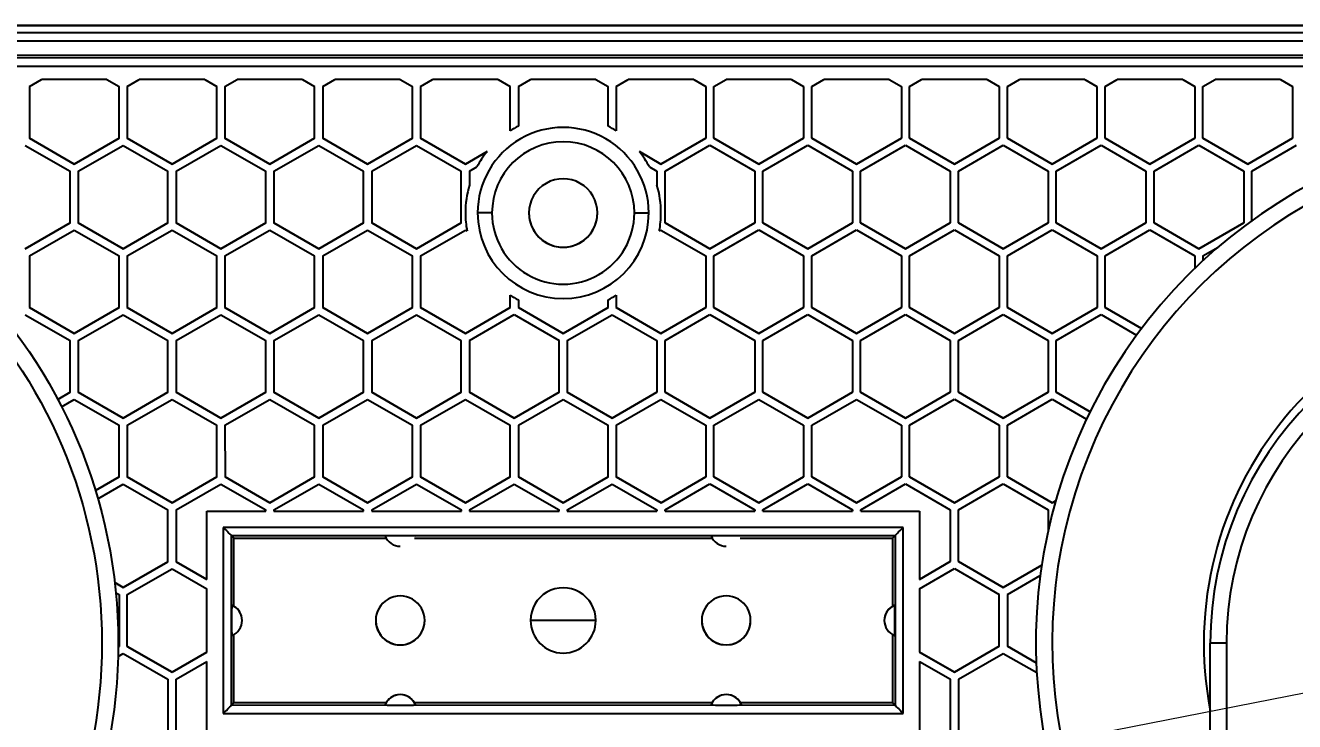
# Model space of a CAD drawing. Extents: x 4977 to 6105, y 0 to 827.
# Drawn here: x 5126.8 to 5204.7, y 329.8 to 372.6 of the extents above; entities that cross this region are included whole.
import ezdxf

# ---------------------------------------------------------------- set-up
doc = ezdxf.new("R2010")
doc.units = 0
doc.header["$LTSCALE"] = 10
doc.header["$MEASUREMENT"] = 0
doc.header["$PDMODE"] = 3
doc.header["$PDSIZE"] = -10
doc.layers.get('0').update_dxf_attribs({"linetype": 'CONTINUOUS'})
doc.layers.get('DEFPOINTS').update_dxf_attribs({"linetype": 'CONTINUOUS'})
doc.layers.add('1', color=7, linetype='CONTINUOUS')
doc.styles.add('Daelim Dimension', font='NanumGothic.ttf')
doc.dimstyles.new('DEFAULT', dxfattribs={"dimscale": 2, "dimtxt": 2, "dimasz": 2, "dimexe": 0, "dimexo": 2, "dimgap": 1, "dimtad": 1, "dimdec": 1, "dimzin": 9, "dimdsep": 46, "dimtxsty": 'Daelim Dimension', "dimcen": 0.5, "dimclrd": 252, "dimclre": 252, "dimclrt": 3, "dimadec": 1, "dimazin": 0, "dimtfac": 1, "dimtdec": 1, "dimtix": 1, "dimtmove": 0, "dimatfit": 3, "dimfxl": 0, "dimtolj": 1, "dimtzin": 1, "dimlwd": 9, "dimlwe": 9, "dimarcsym": 0})

# ---------------------------------------------------------------- blocks, each defined once
blk = doc.blocks.new('*D9')
at = {"color": 5, "lineweight": 9, "ltscale": 0.5}
for p, q in [((5220.525, 350.65), (5220.525, 211.645)), ((5100.525, 310.563), (5100.525, 211.645)), ((5104.525, 211.645), (5216.525, 211.645))]:
    blk.add_line(p, q, dxfattribs=at)
at = {"color": 5, "ltscale": 0.5}
for points in [[(5104.525, 212.311), (5104.525, 210.978), (5100.525, 211.645)], [(5216.525, 212.311), (5216.525, 210.978), (5220.525, 211.645)]]:
    blk.add_solid(points, dxfattribs=at)
at = {"layer": 'DEFPOINTS', "color": 0, "ltscale": 0.5}
for p in [(5220.525, 354.65), (5100.525, 314.563), (5220.525, 211.645)]:
    blk.add_point(p, dxfattribs=at)
at = {"color": 7, "lineweight": -3, "ltscale": 0.5, "insert": (5160.525, 219.067), "char_height": 10, "attachment_point": 5, "style": 'Daelim Dimension'}
blk.add_mtext('\\A1;120', dxfattribs=at)
blk = doc.blocks.new('*D10')
at = {"color": 5, "lineweight": 9, "ltscale": 0.5}
for p, q in [((5022.547, 353.95), (5065.579, 343.299)), ((5131.588, 326.962), (5069.462, 342.338)), ((5135.47, 326.001), (5139.353, 325.04))]:
    blk.add_line(p, q, dxfattribs=at)
at = {"color": 5, "ltscale": 0.5}
for points in [[(5065.74, 343.946), (5065.419, 342.652), (5069.462, 342.338)], [(5135.631, 326.648), (5135.31, 325.353), (5131.588, 326.962)]]:
    blk.add_solid(points, dxfattribs=at)
at = {"layer": 'DEFPOINTS', "color": 0, "ltscale": 0.5}
for p in [(5069.462, 342.338), (5131.588, 326.962)]:
    blk.add_point(p, dxfattribs=at)
at = {"color": 7, "lineweight": -3, "ltscale": 0.5, "insert": (5038.855, 357.582), "char_height": 10, "attachment_point": 5, "rotation": 346.09832, "style": 'Daelim Dimension'}
blk.add_mtext('\\A1;∅64', dxfattribs=at)
blk = doc.blocks.new('*D11')
at = {"color": 5, "lineweight": 9, "ltscale": 0.5}
for p, q in [((5300.265, 350.242), (5256.154, 341.583)), ((5189.428, 328.484), (5252.229, 340.812)), ((5185.503, 327.713), (5181.578, 326.943))]:
    blk.add_line(p, q, dxfattribs=at)
at = {"color": 5, "ltscale": 0.5}
for points in [[(5256.026, 342.237), (5256.283, 340.929), (5252.229, 340.812)], [(5185.374, 328.368), (5185.631, 327.059), (5189.428, 328.484)]]:
    blk.add_solid(points, dxfattribs=at)
at = {"layer": 'DEFPOINTS', "color": 0, "ltscale": 0.5}
for p in [(5252.229, 340.812), (5189.428, 328.484)]:
    blk.add_point(p, dxfattribs=at)
at = {"color": 7, "lineweight": -3, "ltscale": 0.5, "insert": (5284.154, 354.665), "char_height": 10, "attachment_point": 5, "rotation": 11.10626, "style": 'Daelim Dimension'}
blk.add_mtext('\\A1;∅64', dxfattribs=at)

msp = doc.modelspace()

# ---------------------------------------------------------------- linework, layer by layer
at = {"layer": '1', "color": 7, "linetype": 'Continuous', "lineweight": -3}
for p, q in [((5248.827, 372.554), (5070.824, 372.541)), ((5070.83, 372.536), (5248.83, 372.549)), ((5248.382, 372.105), (5071.269, 372.092)), ((5071.27, 371.592), (5248.382, 371.605)), ((5071.313, 370.723), (5248.338, 370.737)), ((5248.339, 370.558), (5071.313, 370.544)), ((5071.313, 370.046), (5248.338, 370.059)), ((5127.076, 368.799), (5127.818, 369.227)), ((5131.834, 369.228), (5127.818, 369.227)), ((5131.834, 369.228), (5132.576, 368.799)), ((5133.076, 368.799), (5133.818, 369.228)), ((5137.834, 369.228), (5133.818, 369.228)), ((5137.834, 369.228), (5138.576, 368.8)), ((5139.076, 368.8), (5139.818, 369.228)), ((5143.834, 369.228), (5139.818, 369.228)), ((5143.834, 369.228), (5144.576, 368.8)), ((5145.076, 368.8), (5145.818, 369.229)), ((5149.834, 369.229), (5145.818, 369.229)), ((5149.834, 369.229), (5150.576, 368.8)), ((5151.076, 368.801), (5151.818, 369.229)), ((5155.834, 369.229), (5151.818, 369.229)), ((5155.834, 369.229), (5156.576, 368.801)), ((5157.076, 368.801), (5157.818, 369.23)), ((5161.834, 369.23), (5157.818, 369.23)), ((5161.834, 369.23), (5162.576, 368.801)), ((5163.076, 368.801), (5163.818, 369.23)), ((5167.834, 369.23), (5163.818, 369.23)), ((5167.834, 369.23), (5168.576, 368.802)), ((5169.076, 368.802), (5169.818, 369.23)), ((5173.834, 369.231), (5169.818, 369.23)), ((5173.834, 369.231), (5174.576, 368.802)), ((5175.076, 368.802), (5175.818, 369.231)), ((5179.834, 369.231), (5175.818, 369.231)), ((5179.834, 369.231), (5180.576, 368.803)), ((5181.076, 368.803), (5181.818, 369.231)), ((5185.834, 369.232), (5181.818, 369.231)), ((5185.834, 369.232), (5186.576, 368.803)), ((5187.076, 368.803), (5187.818, 369.232)), ((5191.834, 369.232), (5187.818, 369.232)), ((5191.834, 369.232), (5192.576, 368.804)), ((5193.076, 368.804), (5193.818, 369.232)), ((5197.834, 369.233), (5193.818, 369.232)), ((5197.834, 369.233), (5198.576, 368.804)), ((5199.076, 368.804), (5199.818, 369.233)), ((5203.834, 369.233), (5199.818, 369.233)), ((5203.834, 369.233), (5204.576, 368.804)), ((5127.076, 368.799), (5127.076, 365.626)), ((5132.576, 365.626), (5132.576, 368.799)), ((5133.076, 368.799), (5133.076, 365.626)), ((5138.576, 365.626), (5138.576, 368.8)), ((5139.076, 368.8), (5139.076, 365.626)), ((5144.576, 365.627), (5144.576, 368.8)), ((5145.076, 368.8), (5145.076, 365.627)), ((5150.576, 365.627), (5150.576, 368.8)), ((5151.076, 368.801), (5151.076, 365.627)), ((5156.576, 366.087), (5156.576, 368.801)), ((5157.076, 368.801), (5157.076, 366.376)), ((5162.576, 366.376), (5162.576, 368.801)), ((5163.076, 368.801), (5163.076, 366.087)), ((5168.576, 368.802), (5168.576, 365.629)), ((5169.076, 365.629), (5169.076, 368.802)), ((5174.576, 368.802), (5174.576, 365.629)), ((5175.076, 365.629), (5175.076, 368.802)), ((5180.576, 368.803), (5180.576, 365.63)), ((5181.076, 365.63), (5181.076, 368.803)), ((5186.576, 368.803), (5186.576, 365.63)), ((5187.076, 365.63), (5187.076, 368.803)), ((5192.576, 368.804), (5192.576, 365.63)), ((5193.076, 365.631), (5193.076, 368.804)), ((5198.576, 368.804), (5198.576, 365.631)), ((5199.076, 365.631), (5199.076, 368.804)), ((5204.576, 368.804), (5204.576, 365.631)), ((5127.076, 365.626), (5129.826, 364.038)), ((5129.826, 364.038), (5127.076, 365.626)), ((5129.826, 364.038), (5132.576, 365.626)), ((5132.576, 365.626), (5129.826, 364.038)), ((5133.076, 365.626), (5135.826, 364.039)), ((5135.826, 364.039), (5133.076, 365.626)), ((5135.826, 364.039), (5138.576, 365.627)), ((5138.576, 365.626), (5135.826, 364.039)), ((5139.076, 365.627), (5141.826, 364.039)), ((5141.826, 364.039), (5139.076, 365.626)), ((5141.826, 364.039), (5144.576, 365.627)), ((5144.576, 365.627), (5141.826, 364.039)), ((5145.076, 365.627), (5147.826, 364.04)), ((5147.826, 364.039), (5145.076, 365.627)), ((5147.826, 364.04), (5150.576, 365.627)), ((5150.576, 365.627), (5147.826, 364.039)), ((5151.076, 365.627), (5153.826, 364.04)), ((5153.826, 364.04), (5151.076, 365.627)), ((5165.826, 364.041), (5168.576, 365.629)), ((5168.576, 365.629), (5165.826, 364.041)), ((5169.076, 365.629), (5171.826, 364.041)), ((5171.826, 364.041), (5169.076, 365.629)), ((5171.826, 364.041), (5174.576, 365.629)), ((5174.576, 365.629), (5171.826, 364.041)), ((5175.076, 365.629), (5177.826, 364.042)), ((5177.826, 364.042), (5175.076, 365.629)), ((5177.826, 364.042), (5180.576, 365.63)), ((5180.576, 365.63), (5177.826, 364.042)), ((5181.076, 365.63), (5183.826, 364.042)), ((5183.826, 364.042), (5181.076, 365.63)), ((5183.826, 364.042), (5186.576, 365.63)), ((5186.576, 365.63), (5183.826, 364.042)), ((5187.076, 365.63), (5189.826, 364.043)), ((5189.826, 364.043), (5187.076, 365.63)), ((5189.826, 364.043), (5192.576, 365.631)), ((5192.576, 365.63), (5189.826, 364.043)), ((5193.076, 365.631), (5195.826, 364.043)), ((5195.826, 364.043), (5193.076, 365.631)), ((5195.826, 364.043), (5198.576, 365.631)), ((5198.576, 365.631), (5195.826, 364.043)), ((5199.076, 365.631), (5201.826, 364.044)), ((5201.826, 364.043), (5199.076, 365.631)), ((5201.826, 364.044), (5204.576, 365.631)), ((5204.576, 365.631), (5201.826, 364.043)), ((5126.826, 365.193), (5129.576, 363.605)), ((5130.076, 363.605), (5132.826, 365.193)), ((5132.826, 365.193), (5135.576, 363.606)), ((5136.076, 363.606), (5138.826, 365.193)), ((5138.826, 365.193), (5141.576, 363.606)), ((5142.076, 363.606), (5144.826, 365.194)), ((5144.826, 365.194), (5147.576, 363.606)), ((5148.076, 363.606), (5150.826, 365.194)), ((5150.826, 365.194), (5153.576, 363.607)), ((5153.826, 364.04), (5155.153, 364.806)), ((5155.153, 364.806), (5153.826, 364.04)), ((5155.153, 364.806), (5155.153, 364.806)), ((5164.5, 364.807), (5165.826, 364.041)), ((5164.5, 364.807), (5164.5, 364.807)), ((5165.826, 364.041), (5164.5, 364.807)), ((5166.076, 363.608), (5168.826, 365.196)), ((5168.826, 365.196), (5171.576, 363.608)), ((5172.076, 363.608), (5174.826, 365.196)), ((5174.826, 365.196), (5177.576, 363.609)), ((5178.076, 363.609), (5180.826, 365.197)), ((5180.826, 365.197), (5183.576, 363.609)), ((5184.076, 363.609), (5186.826, 365.197)), ((5186.826, 365.197), (5189.576, 363.61)), ((5190.076, 363.61), (5192.826, 365.197)), ((5192.826, 365.197), (5195.576, 363.61)), ((5196.076, 363.61), (5198.826, 365.198)), ((5198.826, 365.198), (5201.576, 363.61)), ((5202.076, 363.61), (5204.826, 365.198)), ((5129.826, 364.038), (5129.826, 364.038)), ((5135.826, 364.039), (5135.826, 364.039)), ((5141.826, 364.039), (5141.826, 364.039)), ((5147.826, 364.039), (5147.826, 364.04)), ((5153.826, 364.04), (5153.826, 364.04)), ((5154.076, 363.607), (5154.535, 363.872)), ((5165.118, 363.872), (5165.576, 363.608)), ((5165.826, 364.041), (5165.826, 364.041)), ((5171.826, 364.041), (5171.826, 364.041)), ((5177.826, 364.042), (5177.826, 364.042)), ((5183.826, 364.042), (5183.826, 364.042)), ((5189.826, 364.043), (5189.826, 364.043)), ((5195.826, 364.043), (5195.826, 364.043)), ((5201.826, 364.043), (5201.826, 364.044)), ((5129.576, 360.43), (5129.576, 363.605)), ((5130.076, 363.605), (5130.076, 360.43)), ((5135.576, 360.43), (5135.576, 363.606)), ((5136.076, 363.606), (5136.076, 360.43)), ((5141.576, 360.431), (5141.576, 363.606)), ((5142.076, 363.606), (5142.076, 360.431)), ((5147.576, 360.431), (5147.576, 363.606)), ((5148.076, 363.606), (5148.076, 360.431)), ((5153.576, 360.431), (5153.576, 363.607)), ((5154.076, 363.607), (5154.076, 362.757)), ((5165.576, 363.608), (5165.576, 362.758)), ((5166.076, 360.432), (5166.076, 363.608)), ((5171.576, 363.608), (5171.576, 360.433)), ((5172.076, 360.433), (5172.076, 363.608)), ((5177.576, 363.609), (5177.576, 360.433)), ((5178.076, 360.433), (5178.076, 363.609)), ((5183.576, 363.609), (5183.576, 360.434)), ((5184.076, 360.434), (5184.076, 363.609)), ((5189.576, 363.61), (5189.576, 360.434)), ((5190.076, 360.434), (5190.076, 363.61)), ((5195.576, 363.61), (5195.576, 360.435)), ((5196.076, 360.435), (5196.076, 363.61)), ((5201.576, 363.61), (5201.576, 360.435)), ((5202.076, 360.578), (5202.076, 363.61)), ((5155.458, 361.044), (5154.576, 361.043)), ((5164.195, 361.045), (5165.076, 361.044)), ((5126.827, 358.842), (5129.576, 360.43)), ((5129.576, 360.43), (5126.827, 358.842)), ((5127.077, 358.409), (5129.827, 359.997)), ((5129.827, 359.997), (5132.577, 358.409)), ((5130.076, 360.43), (5132.827, 358.842)), ((5132.827, 358.842), (5130.076, 360.43)), ((5132.827, 358.842), (5135.576, 360.43)), ((5135.576, 360.43), (5132.827, 358.842)), ((5133.077, 358.409), (5135.827, 359.997)), ((5135.827, 359.997), (5138.577, 358.41)), ((5136.076, 360.43), (5138.827, 358.843)), ((5138.827, 358.843), (5136.076, 360.43)), ((5138.827, 358.843), (5141.576, 360.431)), ((5141.576, 360.431), (5138.827, 358.843)), ((5139.077, 358.41), (5141.827, 359.998)), ((5141.827, 359.998), (5144.577, 358.41)), ((5142.076, 360.431), (5144.827, 358.843)), ((5144.827, 358.843), (5142.076, 360.431)), ((5144.827, 358.843), (5147.576, 360.431)), ((5147.576, 360.431), (5144.827, 358.843)), ((5145.077, 358.41), (5147.827, 359.998)), ((5147.827, 359.998), (5150.577, 358.41)), ((5148.076, 360.431), (5150.827, 358.844)), ((5150.827, 358.844), (5148.076, 360.431)), ((5150.827, 358.844), (5153.576, 360.431)), ((5153.576, 360.431), (5150.827, 358.844)), ((5151.077, 358.411), (5153.827, 359.998)), ((5153.827, 359.998), (5153.929, 359.939)), ((5153.929, 359.939), (5153.929, 359.939)), ((5165.724, 359.94), (5165.827, 359.999)), ((5165.724, 359.94), (5165.724, 359.94)), ((5165.827, 359.999), (5168.577, 358.412)), ((5166.076, 360.432), (5168.827, 358.845)), ((5168.827, 358.845), (5166.076, 360.432)), ((5168.827, 358.845), (5171.576, 360.433)), ((5171.576, 360.433), (5168.827, 358.845)), ((5169.077, 358.412), (5171.827, 360)), ((5171.827, 360), (5174.577, 358.412)), ((5172.076, 360.433), (5174.827, 358.845)), ((5174.827, 358.845), (5172.076, 360.433)), ((5174.827, 358.845), (5177.576, 360.433)), ((5177.576, 360.433), (5174.827, 358.845)), ((5175.077, 358.412), (5177.827, 360)), ((5177.827, 360), (5180.577, 358.413)), ((5178.076, 360.433), (5180.827, 358.846)), ((5180.827, 358.846), (5178.076, 360.433)), ((5180.827, 358.846), (5183.576, 360.434)), ((5183.576, 360.434), (5180.827, 358.846)), ((5181.077, 358.413), (5183.827, 360.001)), ((5183.827, 360.001), (5186.577, 358.413)), ((5184.076, 360.434), (5186.827, 358.846)), ((5186.827, 358.846), (5184.076, 360.434)), ((5186.827, 358.846), (5189.576, 360.434)), ((5189.576, 360.434), (5186.827, 358.846)), ((5187.077, 358.413), (5189.827, 360.001)), ((5189.827, 360.001), (5192.577, 358.414)), ((5190.076, 360.434), (5192.827, 358.847)), ((5192.827, 358.847), (5190.076, 360.434)), ((5192.827, 358.847), (5195.576, 360.435)), ((5195.576, 360.435), (5192.827, 358.847)), ((5193.077, 358.414), (5195.827, 360.002)), ((5195.827, 360.002), (5198.577, 358.414)), ((5196.076, 360.435), (5198.827, 358.847)), ((5198.827, 358.847), (5196.076, 360.435)), ((5198.827, 358.847), (5201.576, 360.435)), ((5201.576, 360.435), (5198.827, 358.847)), ((5127.077, 358.409), (5127.077, 355.236)), ((5132.577, 355.236), (5132.577, 358.409)), ((5132.827, 358.842), (5132.827, 358.842)), ((5133.077, 358.409), (5133.077, 355.236)), ((5138.577, 355.236), (5138.577, 358.41)), ((5138.827, 358.843), (5138.827, 358.843)), ((5139.077, 358.41), (5139.077, 355.236)), ((5144.577, 355.237), (5144.577, 358.41)), ((5144.827, 358.843), (5144.827, 358.843)), ((5145.077, 358.41), (5145.077, 355.237)), ((5150.577, 355.237), (5150.577, 358.41)), ((5150.827, 358.844), (5150.827, 358.844)), ((5151.077, 358.411), (5151.077, 355.237)), ((5168.577, 358.412), (5168.577, 355.239)), ((5168.827, 358.845), (5168.827, 358.845)), ((5169.077, 355.239), (5169.077, 358.412)), ((5174.577, 358.412), (5174.577, 355.239)), ((5174.827, 358.845), (5174.827, 358.845)), ((5175.077, 355.239), (5175.077, 358.412)), ((5180.577, 358.413), (5180.577, 355.24)), ((5180.827, 358.846), (5180.827, 358.846)), ((5181.077, 355.24), (5181.077, 358.413)), ((5186.577, 358.413), (5186.577, 355.24)), ((5186.827, 358.846), (5186.827, 358.846)), ((5187.077, 355.238), (5187.077, 358.413)), ((5192.577, 358.414), (5192.577, 355.238)), ((5192.827, 358.847), (5192.827, 358.847)), ((5193.077, 355.238), (5193.077, 358.414)), ((5198.577, 358.414), (5198.577, 357.645)), ((5198.827, 358.847), (5198.827, 358.847)), ((5199.077, 358.412), (5200.012, 358.952)), ((5199.077, 358.412), (5199.077, 358.118)), ((5156.577, 356), (5156.577, 356)), ((5156.577, 355.238), (5156.577, 356)), ((5163.077, 356), (5163.077, 356)), ((5163.077, 356), (5163.077, 355.238)), ((5127.077, 355.236), (5129.827, 353.648)), ((5129.827, 353.648), (5127.077, 355.236)), ((5129.827, 353.648), (5132.577, 355.236)), ((5132.577, 355.236), (5129.827, 353.648)), ((5133.077, 355.236), (5135.827, 353.649)), ((5135.827, 353.649), (5133.077, 355.236)), ((5135.827, 353.649), (5138.577, 355.237)), ((5138.577, 355.236), (5135.827, 353.649)), ((5139.077, 355.237), (5141.827, 353.649)), ((5141.827, 353.649), (5139.077, 355.236)), ((5141.827, 353.649), (5144.577, 355.237)), ((5144.577, 355.237), (5141.827, 353.649)), ((5145.077, 355.237), (5147.827, 353.65)), ((5147.827, 353.649), (5145.077, 355.237)), ((5147.827, 353.65), (5150.577, 355.237)), ((5150.577, 355.237), (5147.827, 353.649)), ((5151.077, 355.237), (5153.827, 353.65)), ((5153.827, 353.65), (5151.077, 355.237)), ((5153.827, 353.65), (5156.577, 355.238)), ((5156.577, 355.238), (5153.827, 353.65)), ((5157.077, 355.711), (5157.077, 355.711)), ((5157.077, 355.711), (5157.077, 355.238)), ((5157.077, 355.238), (5159.829, 353.649)), ((5159.829, 353.649), (5157.077, 355.238)), ((5159.829, 353.649), (5162.577, 355.236)), ((5162.577, 355.236), (5159.829, 353.649)), ((5162.577, 355.711), (5162.577, 355.711)), ((5162.577, 355.236), (5162.577, 355.711)), ((5163.077, 355.238), (5165.827, 353.651)), ((5165.827, 353.651), (5163.077, 355.238)), ((5165.827, 353.651), (5168.577, 355.239)), ((5168.577, 355.239), (5165.827, 353.651)), ((5169.077, 355.239), (5171.827, 353.651)), ((5171.827, 353.651), (5169.077, 355.239)), ((5171.827, 353.651), (5174.577, 355.239)), ((5174.577, 355.239), (5171.827, 353.651)), ((5175.077, 355.239), (5177.827, 353.652)), ((5177.827, 353.652), (5175.077, 355.239)), ((5177.827, 353.652), (5180.577, 355.24)), ((5180.577, 355.24), (5177.827, 353.652)), ((5181.077, 355.24), (5183.827, 353.652)), ((5183.827, 353.652), (5181.077, 355.24)), ((5183.827, 353.652), (5186.577, 355.24)), ((5186.577, 355.24), (5183.827, 353.652)), ((5187.077, 355.238), (5189.827, 353.65)), ((5189.827, 353.65), (5187.077, 355.238)), ((5189.827, 353.65), (5192.577, 355.238)), ((5192.577, 355.238), (5189.827, 353.65)), ((5193.077, 355.238), (5195.306, 353.951)), ((5195.306, 353.951), (5193.077, 355.238)), ((5126.827, 354.803), (5129.577, 353.215)), ((5130.077, 353.215), (5132.827, 354.803)), ((5132.827, 354.803), (5135.577, 353.216)), ((5136.077, 353.216), (5138.827, 354.803)), ((5138.827, 354.803), (5141.577, 353.216)), ((5142.077, 353.216), (5144.827, 354.804)), ((5144.827, 354.804), (5147.577, 353.216)), ((5148.077, 353.216), (5150.827, 354.804)), ((5150.827, 354.804), (5153.577, 353.217)), ((5154.077, 353.217), (5156.827, 354.805)), ((5156.827, 354.805), (5159.577, 353.217)), ((5160.077, 353.215), (5162.829, 354.804)), ((5162.829, 354.804), (5165.577, 353.218)), ((5166.077, 353.218), (5168.827, 354.806)), ((5168.827, 354.806), (5171.577, 353.218)), ((5172.077, 353.218), (5174.827, 354.806)), ((5174.827, 354.806), (5177.577, 353.219)), ((5178.077, 353.219), (5180.827, 354.807)), ((5180.827, 354.807), (5183.577, 353.219)), ((5184.077, 353.219), (5186.827, 354.807)), ((5186.827, 354.807), (5189.577, 353.22)), ((5190.077, 353.22), (5192.827, 354.807)), ((5192.827, 354.807), (5195.007, 353.549)), ((5129.827, 353.648), (5129.827, 353.648)), ((5135.827, 353.649), (5135.827, 353.649)), ((5141.827, 353.649), (5141.827, 353.649)), ((5147.827, 353.649), (5147.827, 353.65)), ((5153.827, 353.65), (5153.827, 353.65)), ((5159.829, 353.649), (5159.829, 353.649)), ((5165.827, 353.651), (5165.827, 353.651)), ((5171.827, 353.651), (5171.827, 353.651)), ((5177.827, 353.652), (5177.827, 353.652)), ((5183.827, 353.652), (5183.827, 353.652)), ((5189.827, 353.65), (5189.827, 353.65)), ((5129.577, 350.04), (5129.577, 353.215)), ((5130.077, 353.215), (5130.077, 350.04)), ((5135.577, 350.04), (5135.577, 353.216)), ((5136.077, 353.216), (5136.077, 350.04)), ((5141.577, 350.041), (5141.577, 353.216)), ((5142.077, 353.216), (5142.077, 350.041)), ((5147.577, 350.041), (5147.577, 353.216)), ((5148.077, 353.216), (5148.077, 350.041)), ((5153.577, 350.041), (5153.577, 353.217)), ((5154.077, 353.217), (5154.077, 350.041)), ((5159.577, 350.042), (5159.577, 353.217)), ((5160.077, 353.215), (5160.077, 350.042)), ((5165.577, 353.218), (5165.577, 350.042)), ((5166.077, 350.042), (5166.077, 353.218)), ((5171.577, 353.218), (5171.577, 350.043)), ((5172.077, 350.043), (5172.077, 353.218)), ((5177.577, 353.219), (5177.577, 350.043)), ((5178.077, 350.043), (5178.077, 353.219)), ((5183.577, 353.219), (5183.577, 350.044)), ((5184.077, 350.041), (5184.077, 353.219)), ((5189.577, 353.22), (5189.577, 350.042)), ((5190.077, 350.042), (5190.077, 353.22)), ((5128.817, 349.601), (5129.577, 350.04)), ((5129.577, 350.04), (5128.817, 349.601)), ((5130.077, 350.04), (5132.827, 348.452)), ((5132.827, 348.452), (5130.077, 350.04)), ((5132.827, 348.452), (5135.577, 350.04)), ((5135.577, 350.04), (5132.827, 348.452)), ((5136.077, 350.04), (5138.827, 348.453)), ((5138.827, 348.453), (5136.077, 350.04)), ((5138.827, 348.453), (5141.577, 350.041)), ((5141.577, 350.041), (5138.827, 348.453)), ((5142.077, 350.041), (5144.827, 348.453)), ((5144.827, 348.453), (5142.077, 350.041)), ((5144.827, 348.453), (5147.577, 350.041)), ((5147.577, 350.041), (5144.827, 348.453)), ((5148.077, 350.041), (5150.827, 348.454)), ((5150.827, 348.454), (5148.077, 350.041)), ((5150.827, 348.454), (5153.577, 350.041)), ((5153.577, 350.041), (5150.827, 348.454)), ((5154.077, 350.042), (5156.827, 348.454)), ((5156.827, 348.454), (5154.077, 350.041)), ((5156.827, 348.454), (5159.577, 350.042)), ((5159.577, 350.042), (5156.827, 348.454)), ((5160.077, 350.042), (5162.827, 348.454)), ((5162.827, 348.454), (5160.077, 350.042)), ((5162.827, 348.454), (5165.577, 350.042)), ((5165.577, 350.042), (5162.827, 348.454)), ((5166.077, 350.042), (5168.827, 348.455)), ((5168.827, 348.455), (5166.077, 350.042)), ((5168.827, 348.455), (5171.577, 350.043)), ((5171.577, 350.043), (5168.827, 348.455)), ((5172.077, 350.043), (5174.827, 348.455)), ((5174.827, 348.455), (5172.077, 350.043)), ((5174.827, 348.455), (5177.577, 350.043)), ((5177.577, 350.043), (5174.827, 348.455)), ((5178.077, 350.043), (5180.827, 348.456)), ((5180.827, 348.456), (5178.077, 350.043)), ((5180.827, 348.456), (5183.577, 350.044)), ((5183.577, 350.044), (5180.827, 348.456)), ((5184.077, 350.041), (5186.827, 348.454)), ((5186.827, 348.454), (5184.077, 350.041)), ((5186.827, 348.454), (5189.577, 350.042)), ((5189.577, 350.042), (5186.827, 348.454)), ((5190.077, 350.042), (5192.15, 348.845)), ((5192.15, 348.845), (5190.077, 350.042)), ((5129.048, 349.157), (5129.827, 349.607)), ((5129.827, 349.607), (5132.577, 348.019)), ((5133.077, 348.019), (5135.827, 349.607)), ((5135.827, 349.607), (5138.577, 348.02)), ((5139.077, 348.02), (5141.827, 349.608)), ((5141.827, 349.608), (5144.577, 348.02)), ((5145.077, 348.02), (5147.827, 349.608)), ((5147.827, 349.608), (5150.577, 348.02)), ((5151.077, 348.021), (5153.827, 349.608)), ((5153.827, 349.608), (5156.577, 348.021)), ((5157.077, 348.021), (5159.827, 349.609)), ((5159.827, 349.609), (5162.577, 348.021)), ((5163.077, 348.021), (5165.827, 349.609)), ((5165.827, 349.609), (5168.577, 348.022)), ((5169.077, 348.022), (5171.827, 349.61)), ((5171.827, 349.61), (5174.577, 348.022)), ((5175.077, 348.022), (5177.827, 349.61)), ((5177.827, 349.61), (5180.577, 348.023)), ((5181.077, 348.023), (5183.827, 349.611)), ((5183.827, 349.611), (5186.577, 348.023)), ((5187.077, 348.023), (5189.827, 349.611)), ((5189.827, 349.611), (5191.932, 348.396)), ((5132.827, 348.452), (5132.827, 348.452)), ((5138.827, 348.453), (5138.827, 348.453)), ((5144.827, 348.453), (5144.827, 348.453)), ((5150.827, 348.454), (5150.827, 348.454)), ((5156.827, 348.454), (5156.827, 348.454)), ((5162.827, 348.454), (5162.827, 348.454)), ((5168.827, 348.455), (5168.827, 348.455)), ((5174.827, 348.455), (5174.827, 348.455)), ((5180.827, 348.456), (5180.827, 348.456)), ((5186.827, 348.454), (5186.827, 348.454)), ((5132.578, 344.846), (5132.577, 348.019)), ((5133.077, 348.019), (5133.078, 344.846)), ((5138.578, 344.846), (5138.577, 348.02)), ((5139.077, 348.02), (5139.078, 344.846)), ((5144.578, 344.847), (5144.577, 348.02)), ((5145.077, 348.02), (5145.078, 344.847)), ((5150.578, 344.847), (5150.577, 348.02)), ((5151.077, 348.021), (5151.078, 344.847)), ((5156.578, 344.848), (5156.577, 348.021)), ((5157.077, 348.021), (5157.078, 344.848)), ((5162.578, 344.846), (5162.577, 348.021)), ((5163.077, 348.021), (5163.078, 344.848)), ((5168.577, 348.022), (5168.578, 344.849)), ((5169.078, 344.849), (5169.077, 348.022)), ((5174.577, 348.022), (5174.578, 344.849)), ((5175.078, 344.849), (5175.077, 348.022)), ((5180.577, 348.023), (5180.578, 344.85)), ((5181.078, 344.85), (5181.077, 348.023)), ((5186.577, 348.023), (5186.578, 344.85)), ((5187.078, 344.848), (5187.077, 348.023)), ((5131.126, 344.008), (5132.578, 344.846)), ((5132.578, 344.846), (5131.126, 344.008)), ((5131.272, 343.515), (5132.828, 344.413)), ((5132.828, 344.413), (5135.578, 342.826)), ((5133.078, 344.846), (5135.828, 343.259)), ((5135.828, 343.259), (5133.078, 344.846)), ((5135.828, 343.259), (5138.578, 344.847)), ((5138.578, 344.846), (5135.828, 343.259)), ((5136.078, 342.826), (5138.828, 344.413)), ((5138.828, 344.413), (5141.578, 342.826)), ((5139.078, 344.847), (5141.828, 343.259)), ((5141.828, 343.259), (5139.078, 344.846)), ((5141.828, 343.259), (5144.578, 344.847)), ((5144.578, 344.847), (5141.828, 343.259)), ((5142.078, 342.826), (5144.828, 344.414)), ((5144.828, 344.414), (5147.578, 342.826)), ((5145.078, 344.847), (5147.828, 343.26)), ((5147.828, 343.259), (5145.078, 344.847)), ((5147.828, 343.26), (5150.578, 344.847)), ((5150.578, 344.847), (5147.828, 343.259)), ((5148.078, 342.826), (5150.828, 344.414)), ((5150.828, 344.414), (5153.578, 342.827)), ((5151.078, 344.847), (5153.828, 343.26)), ((5153.828, 343.26), (5151.078, 344.847)), ((5153.828, 343.26), (5156.578, 344.848)), ((5156.578, 344.848), (5153.828, 343.26)), ((5154.078, 342.827), (5156.828, 344.415)), ((5156.828, 344.415), (5159.578, 342.827)), ((5157.078, 344.848), (5159.83, 343.259)), ((5159.83, 343.259), (5157.078, 344.848)), ((5159.83, 343.259), (5162.578, 344.846)), ((5162.578, 344.846), (5159.83, 343.259)), ((5160.078, 342.825), (5162.83, 344.414)), ((5162.83, 344.414), (5165.578, 342.828)), ((5163.078, 344.848), (5165.828, 343.261)), ((5165.828, 343.261), (5163.078, 344.848)), ((5165.828, 343.261), (5168.578, 344.849)), ((5168.578, 344.849), (5165.828, 343.261)), ((5166.078, 342.828), (5168.828, 344.416)), ((5168.828, 344.416), (5171.578, 342.828)), ((5169.078, 344.849), (5171.828, 343.261)), ((5171.828, 343.261), (5169.078, 344.849)), ((5171.828, 343.261), (5174.578, 344.849)), ((5174.578, 344.849), (5171.828, 343.261)), ((5172.078, 342.828), (5174.828, 344.416)), ((5174.828, 344.416), (5177.578, 342.829)), ((5175.078, 344.849), (5177.828, 343.262)), ((5177.828, 343.262), (5175.078, 344.849)), ((5177.828, 343.262), (5180.578, 344.85)), ((5180.578, 344.85), (5177.828, 343.262)), ((5178.078, 342.829), (5180.828, 344.417)), ((5180.828, 344.417), (5183.578, 342.829)), ((5181.078, 344.85), (5183.828, 343.262)), ((5183.828, 343.262), (5181.078, 344.85)), ((5183.828, 343.262), (5186.578, 344.85)), ((5186.578, 344.85), (5183.828, 343.262)), ((5184.078, 342.829), (5186.828, 344.417)), ((5186.828, 344.417), (5189.578, 342.83)), ((5187.078, 344.848), (5189.828, 343.26)), ((5189.828, 343.26), (5187.078, 344.848)), ((5135.578, 339.65), (5135.578, 342.826)), ((5135.828, 343.259), (5135.828, 343.259)), ((5136.078, 342.826), (5136.078, 339.65)), ((5137.971, 342.749), (5141.578, 342.749)), ((5137.971, 342.749), (5137.971, 342.749)), ((5137.971, 342.749), (5141.578, 342.749)), ((5137.971, 338.557), (5137.971, 342.749)), ((5141.578, 342.749), (5141.578, 342.826)), ((5141.828, 343.259), (5141.828, 343.259)), ((5142.078, 342.826), (5142.078, 342.749)), ((5142.078, 342.749), (5147.578, 342.75)), ((5142.078, 342.749), (5147.578, 342.75)), ((5147.578, 342.75), (5147.578, 342.826)), ((5147.828, 343.259), (5147.828, 343.26)), ((5148.078, 342.826), (5148.078, 342.75)), ((5148.078, 342.75), (5153.578, 342.75)), ((5148.078, 342.75), (5153.578, 342.75)), ((5153.578, 342.75), (5153.578, 342.827)), ((5153.828, 343.26), (5153.828, 343.26)), ((5154.078, 342.827), (5154.078, 342.75)), ((5154.078, 342.75), (5159.578, 342.751)), ((5154.078, 342.75), (5159.578, 342.751)), ((5159.578, 342.751), (5159.578, 342.827)), ((5159.83, 343.259), (5159.83, 343.259)), ((5160.078, 342.825), (5160.078, 342.751)), ((5160.078, 342.751), (5165.578, 342.751)), ((5160.078, 342.751), (5165.578, 342.751)), ((5165.578, 342.828), (5165.578, 342.751)), ((5165.828, 343.261), (5165.828, 343.261)), ((5166.078, 342.751), (5166.078, 342.828)), ((5166.078, 342.751), (5171.578, 342.752)), ((5166.078, 342.751), (5171.578, 342.751)), ((5171.578, 342.828), (5171.578, 342.751)), ((5171.828, 343.261), (5171.828, 343.261)), ((5172.078, 342.752), (5172.078, 342.828)), ((5172.078, 342.752), (5177.578, 342.752)), ((5172.078, 342.752), (5177.578, 342.752)), ((5177.578, 342.829), (5177.578, 342.752)), ((5177.828, 343.262), (5177.828, 343.262)), ((5178.078, 342.752), (5178.078, 342.829)), ((5178.078, 342.752), (5181.685, 342.752)), ((5178.078, 342.752), (5181.685, 342.752)), ((5181.685, 342.752), (5181.685, 342.752)), ((5181.685, 342.752), (5181.685, 338.561)), ((5183.578, 342.829), (5183.578, 339.654)), ((5183.828, 343.262), (5183.828, 343.262)), ((5184.078, 339.651), (5184.078, 342.829)), ((5189.578, 342.83), (5189.578, 341.533)), ((5189.828, 343.26), (5190.044, 343.385)), ((5190.044, 343.385), (5189.828, 343.26)), ((5189.828, 343.26), (5189.828, 343.26)), ((5180.685, 341.752), (5138.971, 341.749)), ((5138.971, 341.749), (5138.972, 330.335)), ((5139.471, 341.249), (5180.185, 341.252)), ((5139.628, 341.093), (5139.471, 341.249)), ((5139.471, 330.835), (5139.471, 341.249)), ((5139.628, 341.093), (5148.961, 341.094)), ((5139.628, 336.909), (5139.628, 341.093)), ((5150.694, 341.094), (5168.961, 341.095)), ((5170.694, 341.096), (5180.028, 341.096)), ((5180.028, 341.096), (5180.185, 341.252)), ((5180.028, 341.096), (5180.028, 336.912)), ((5180.185, 341.252), (5180.186, 330.838)), ((5180.686, 330.338), (5180.685, 341.752)), ((5132.828, 338.062), (5135.578, 339.65)), ((5135.578, 339.65), (5132.828, 338.062)), ((5136.078, 339.65), (5137.971, 338.558)), ((5137.971, 338.557), (5136.078, 339.65)), ((5181.685, 338.561), (5183.578, 339.654)), ((5183.578, 339.654), (5181.685, 338.561)), ((5184.078, 339.651), (5186.828, 338.064)), ((5186.828, 338.064), (5184.078, 339.651)), ((5133.078, 337.629), (5135.828, 339.217)), ((5135.828, 339.217), (5137.971, 337.98)), ((5181.685, 337.983), (5183.828, 339.221)), ((5183.828, 339.221), (5186.578, 337.633)), ((5186.828, 338.064), (5189.187, 339.426)), ((5189.187, 339.426), (5186.828, 338.064)), ((5187.078, 337.633), (5189.099, 338.8)), ((5132.309, 338.362), (5132.828, 338.062)), ((5132.828, 338.062), (5132.309, 338.362)), ((5132.828, 338.062), (5132.828, 338.062)), ((5137.971, 334.104), (5137.971, 337.98)), ((5181.685, 337.983), (5181.686, 334.107)), ((5186.828, 338.064), (5186.828, 338.064)), ((5132.375, 337.747), (5132.578, 337.629)), ((5132.578, 337.629), (5132.578, 334.454)), ((5133.078, 334.454), (5133.078, 337.629)), ((5186.578, 334.458), (5186.578, 337.633)), ((5187.078, 337.633), (5187.078, 334.458)), ((5140.128, 336.042), (5140.128, 336.043)), ((5179.528, 336.046), (5179.528, 336.045)), ((5139.629, 330.993), (5139.628, 335.176)), ((5180.028, 335.179), (5180.029, 330.996)), ((5132.524, 334.422), (5132.578, 334.454)), ((5132.578, 334.454), (5132.524, 334.422)), ((5133.078, 334.454), (5135.829, 332.866)), ((5135.829, 332.866), (5133.078, 334.454)), ((5135.829, 332.866), (5137.971, 334.104)), ((5137.971, 334.104), (5135.829, 332.866)), ((5181.686, 334.107), (5183.829, 332.87)), ((5183.829, 332.87), (5181.686, 334.107)), ((5183.829, 332.87), (5186.578, 334.458)), ((5186.578, 334.458), (5183.829, 332.87)), ((5187.078, 334.458), (5188.851, 333.434)), ((5188.851, 333.434), (5187.078, 334.458)), ((5199.525, 266.296), (5199.525, 334.65)), ((5200.525, 334.65), (5199.525, 334.65)), ((5200.525, 334.65), (5200.525, 266.296)), ((5132.515, 333.84), (5132.828, 334.021)), ((5132.828, 334.021), (5135.579, 332.433)), ((5136.079, 332.433), (5137.971, 333.526)), ((5137.972, 329.335), (5137.971, 333.526)), ((5181.686, 333.529), (5181.686, 329.338)), ((5181.686, 333.529), (5183.579, 332.437)), ((5184.079, 332.437), (5186.828, 334.025)), ((5186.828, 334.025), (5188.879, 332.841)), ((5135.829, 332.866), (5135.829, 332.866)), ((5183.829, 332.87), (5183.829, 332.87)), ((5135.579, 332.433), (5135.579, 329.258)), ((5136.079, 329.258), (5136.079, 332.433)), ((5183.579, 329.261), (5183.579, 332.437)), ((5184.079, 332.437), (5184.079, 329.261)), ((5139.629, 330.993), (5139.471, 330.835)), ((5148.963, 330.994), (5139.629, 330.993)), ((5168.963, 330.995), (5150.695, 330.994)), ((5180.029, 330.996), (5170.695, 330.996)), ((5180.029, 330.996), (5180.186, 330.838)), ((5138.972, 330.335), (5180.686, 330.338)), ((5138.972, 330.335), (5180.686, 330.338)), ((5180.186, 330.838), (5139.471, 330.835))]:
    msp.add_line(p, q, dxfattribs=at)
for radius in [32, 31]:
    msp.add_circle((5100.525, 334.65), radius, dxfattribs=at)
for centre, radius, start, end in [((5220.828, 334.648), 32, 90, 228.2625), ((5220.828, 334.648), 31, 90, 226.59187), ((5220.828, 334.648), 21.7, 90, 190.97437), ((5220.525, 334.65), 21, 0, 180), ((5220.525, 334.65), 20, 0, 180), ((5149.828, 341.593), 1, 201.66354, 270.00427), ((5169.828, 341.595), 1, 201.66354, 270.00427)]:
    msp.add_arc(centre, radius, start, end, dxfattribs=at)
for centre, major_axis, ratio, start_param, end_param in [((5159.826, 361.044), (-5.25, 0), 1, 3.141667, 6.28326), ((5159.826, 361.043), (-6, 0), 1, 5.188583, 5.284882), ((5159.826, 361.043), (-6, 0), 1, 4.140045, 4.236344), ((5159.826, 361.044), (4.368, 0), 1, 0.000075, 3.141667), ((5159.826, 361.043), (-6, 0), 1, 5.605412, 5.792336), ((5159.826, 361.043), (-6, 0), 1, 3.632591, 3.819515), ((5159.826, 361.044), (-2.1, 0), 1, 3.141667, 6.28326), ((5159.826, 361.043), (-6, 0), 1, 5.993573, 6.28326), ((5159.826, 361.043), (-6, 0), 1, 3.141667, 3.431354), ((5159.826, 361.044), (6, 0), 1, 3.141667, 3.326668), ((5159.826, 361.043), (-6, 0), 1, 0.000075, 0.185075), ((5159.826, 361.044), (-5.25, 0), 1, 0.000075, 3.141667), ((5159.826, 361.044), (4.368, 0), 1, 3.141667, 6.28326), ((5159.826, 361.045), (2.1, 0), 1, 3.141667, 6.28326), ((5159.826, 361.044), (-2.1, 0), 1, 0.000075, 3.141667), ((5159.826, 361.044), (6, 0), 1, 6.098259, 6.28326), ((5159.826, 361.043), (-6, 0), 1, 2.956666, 3.141667), ((5159.826, 361.044), (6, 0), 1, 4.140045, 4.236344), ((5159.826, 361.043), (-6, 0), 1, 0.998452, 1.094752), ((5159.826, 361.044), (6, 0), 1, 5.188583, 5.284882), ((5159.826, 361.043), (-6, 0), 1, 2.04699, 2.143289), ((5138.971, 341.749), (-0.5, 0.5), 0.000067, 1.570864, 3.124186), ((5149.828, 341.224), (0.929, 0), 0.017317, 6.2807, 9.431709), ((5169.828, 341.226), (0.929, 0), 0.017317, 6.2807, 9.431709), ((5180.685, 341.752), (0.5, 0.5), 0.000067, 3.158999, 4.712322), ((5159.828, 336.045), (-2, 0), 1, 3.141667, 6.28326), ((5149.828, 336.044), (-1.5, 0), 1, 3.141667, 6.28326), ((5169.828, 336.046), (-1.5, 0), 1, 3.141667, 6.28326), ((5139.497, 336.042), (0, 0.929), 0.017452, 6.280724, 7.854117), ((5139.128, 336.042), (1, 0), 1, 0.000075, 1.193098), ((5139.128, 336.039), (0.708, 0.711), 0.992298, 0.263752, 0.4094), ((5139.128, 336.043), (-1, 0), 1, 3.141667, 4.188865), ((5180.528, 336.045), (1, 0), 1, 1.948897, 3.141667), ((5180.528, 336.046), (-1, 0), 1, 5.236062, 6.28326), ((5180.159, 336.045), (0, -0.929), 0.017452, 1.570661, 3.148388), ((5139.497, 336.042), (0, 0.929), 0.017452, 1.570931, 3.148658), ((5139.128, 336.042), (1, 0), 1, 5.09049, 6.28326), ((5149.828, 336.044), (1.5, 0), 1, 3.141667, 6.28326), ((5149.828, 336.044), (-1.5, 0), 1, 0.000075, 3.141667), ((5159.828, 336.045), (2.5, 0), 0.000135, 1.570796, 2.498092), ((5159.828, 336.045), (-2, 0), 1, 0.000075, 3.141667), ((5159.828, 336.045), (-2.5, 0), 0.000135, 3.785094, 4.712389), ((5169.828, 336.046), (1.5, 0), 1, 3.141667, 6.28326), ((5169.828, 336.046), (-1.5, 0), 1, 0.000075, 3.141667), ((5180.528, 336.045), (1, 0), 1, 3.141667, 4.33469), ((5180.159, 336.045), (0, -0.929), 0.017452, 6.280454, 7.853847), ((5149.829, 330.493), (1, 0), 1, 0.378101, 2.764014), ((5149.829, 330.49), (0, 1.008), 0.992327, 1.047217, 1.192866), ((5149.829, 330.494), (-1, 0), 1, 3.665266, 5.759661), ((5169.829, 330.495), (1, 0), 1, 0.378101, 2.764014), ((5169.829, 330.492), (0, 1.008), 0.992327, 1.047216, 1.192866), ((5169.829, 330.496), (-1, 0), 1, 3.665266, 5.759661), ((5138.972, 330.335), (0.5, 0.5), 0.000067, 4.712321, 6.265644), ((5149.829, 330.862), (-0.929, 0), 0.017587, 6.280699, 9.431709), ((5169.829, 330.864), (-0.929, 0), 0.017587, 6.280699, 9.431709), ((5180.686, 330.338), (-0.5, 0.5), 0.000067, 0.017541, 1.570864)]:
    msp.add_ellipse(centre, major_axis=major_axis, ratio=ratio, start_param=start_param, end_param=end_param, dxfattribs=at)
for points in [[(5180.028, 336.912), (5180.072, 336.937), (5180.115, 336.958), (5180.159, 336.975)], [(5150.758, 330.862), (5150.741, 330.906), (5150.72, 330.95), (5150.695, 330.994)], [(5170.758, 330.864), (5170.741, 330.908), (5170.72, 330.952), (5170.695, 330.996)]]:
    msp.add_open_spline(points, degree=3, dxfattribs=at)

# ---------------------------------------------------------------- dimensions: what is measured, and where the dimension line sits
at = {"color": 5, "lineweight": -3, "ltscale": 0.5}
for p1, p2, picture, middle in [((5131.588, 326.962), (5069.462, 342.338), '*D10', (5037.067, 350.356)), ((5189.428, 328.484), (5252.229, 340.812), '*D11', (5285.587, 347.361))]:
    dim = msp.add_diameter_dim_2p(p1=p1, p2=p2, dimstyle='DEFAULT', override={"dimtxt": 5, "dimclrd": 5, "dimclre": 5, "dimclrt": 7}, dxfattribs=at)
    dim.commit()
    dim.dimension.update_dxf_attribs({"geometry": picture, "text_midpoint": middle, "dimtype": 163})
dim = msp.add_linear_dim(base=(5220.525, 211.645), p1=(5100.525, 314.563), p2=(5220.525, 354.65), dimstyle='DEFAULT', override={"dimtxt": 5, "dimclrd": 5, "dimclre": 5, "dimclrt": 7}, dxfattribs=at)
dim.commit()
dim.dimension.update_dxf_attribs({"geometry": '*D9', "text_midpoint": (5160.525, 219.067)})

doc.saveas('drawing.dxf')
